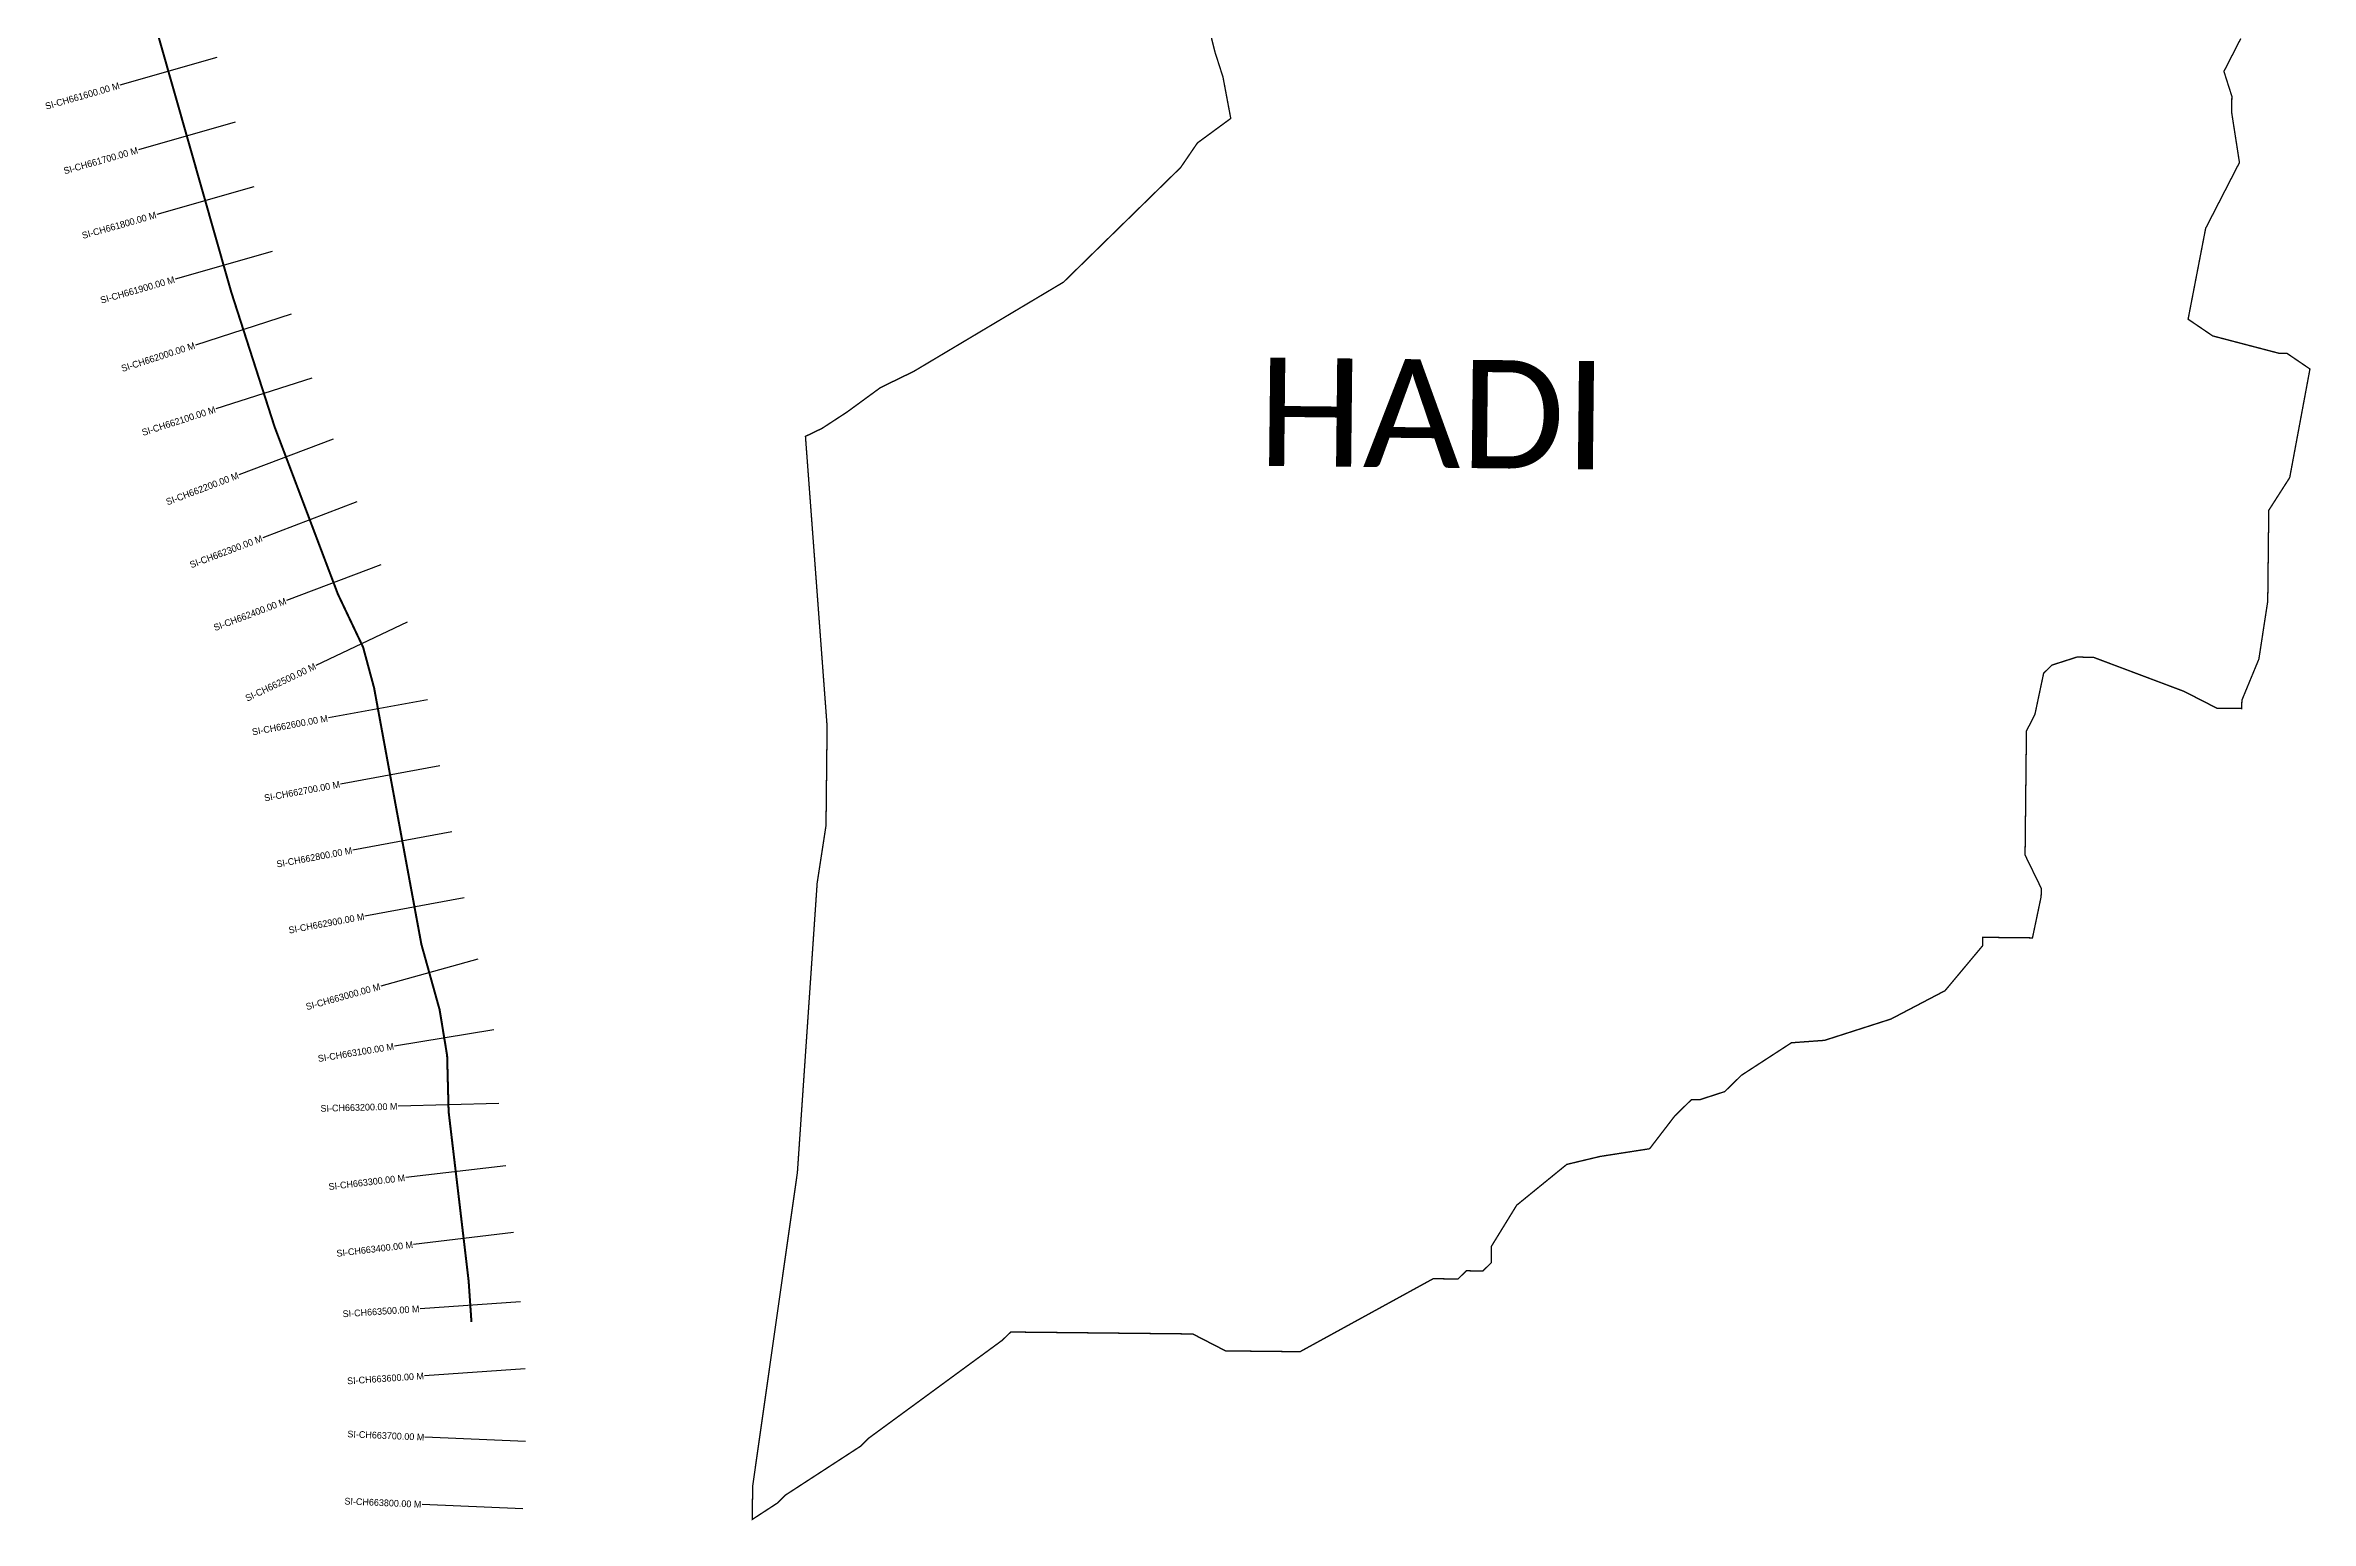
# Model space of a CAD drawing. Header units: metres. Extents: x 333202 to 338316, y 1781929 to 1790673.
# Drawn here: x 334487 to 337858, y 1781929 to 1784124 of the extents above; entities that cross this region are included whole.
import ezdxf
from ezdxf.enums import TextEntityAlignment as Align

# ---------------------------------------------------------------- set-up
doc = ezdxf.new("R2010")
doc.units = ezdxf.units.M
for name, color, linetype in [('CS', 134, 'Continuous'), ('CSMark', 6, 'Continuous'), ('NATURALLY PROTECTED', 3, 'Continuous'), ('VILLAGE NAME', 250, 'Continuous')]:
    doc.layers.add(name, color=color, linetype=linetype)

msp = doc.modelspace()

# ---------------------------------------------------------------- linework, layer by layer
at = {"color": 6, "const_width": 2}
msp.add_lwpolyline([(337753.6, 1784134.5), (337728.5, 1784085.5), (337740.3, 1784048.5), (337740.1, 1784023.9), (337751.6, 1783949.9), (337701.3, 1783852), (337675.2, 1783716.8), (337711.8, 1783691.9), (337810, 1783666.2), (337822.3, 1783666), (337856.5, 1783642.7), (337826.4, 1783481.1), (337795.2, 1783432.4), (337793.7, 1783297.1), (337780.5, 1783211), (337755.2, 1783149.8), (337755, 1783137.5), (337718.1, 1783137.9), (337669.1, 1783163), (337534.3, 1783213.7), (337509.7, 1783214), (337472.6, 1783202.1), (337460.2, 1783189.9), (337447.2, 1783128.5), (337434.6, 1783104), (337432.6, 1782919.4), (337456.7, 1782869.9), (337456.5, 1782857.6), (337443.6, 1782796.2), (337369.7, 1782797), (337369.6, 1782784.7), (337313.5, 1782717.6), (337233, 1782675.4), (337134.2, 1782643.7), (337084.9, 1782640.1), (337010.5, 1782591.7), (336985.6, 1782567.4), (336948.6, 1782555.4), (336936.3, 1782555.6), (336911.4, 1782531.3), (336873.9, 1782482.4), (336800, 1782470.9), (336750.6, 1782459.1), (336676.1, 1782398.4), (336638.5, 1782337.3), (336638.2, 1782312.7), (336625.8, 1782300.5), (336601.2, 1782300.8), (336588.7, 1782288.6), (336551.8, 1782289), (336353.7, 1782180.4), (336242.9, 1782181.6), (336194, 1782206.8), (335923.2, 1782209.7), (335910.7, 1782197.5), (335712.2, 1782052), (335699.8, 1782039.8), (335588.2, 1781967.2), (335575.7, 1781955), (335538.6, 1781930.8), (335539.1, 1781980), (335605.7, 1782447), (335635.1, 1782877.5), (335648.3, 1782963.5), (335649.9, 1783111.2), (335617.7, 1783542.4), (335642.5, 1783554.4), (335679.7, 1783578.7), (335729.3, 1783615), (335778.8, 1783639.1), (336001.8, 1783772), (336176, 1783942.5), (336201, 1783979.1), (336250.6, 1784015.5), (336239, 1784077.2), (336227.1, 1784114.3), (336158.7, 1784390.3)], dxfattribs=at)
at = {"layer": 'CS'}
for p, q in [((334741.9, 1784106), (334597.6, 1784065)), ((334769.3, 1784009.8), (334625, 1783968.8)), ((334796.7, 1783913.7), (334652.4, 1783872.6)), ((334824, 1783817.5), (334679.8, 1783776.4)), ((334852.6, 1783724.3), (334709.8, 1783678.4)), ((334883.2, 1783629.1), (334740.4, 1783583.2)), ((334914.9, 1783538.3), (334774.6, 1783485.2)), ((334950.3, 1783444.8), (334810, 1783391.7)), ((334985.7, 1783351.3), (334845.4, 1783298.2)), ((335024.8, 1783265.9), (334889.3, 1783201.6)), ((335055.3, 1783150.6), (334907.8, 1783123.4)), ((335073.4, 1783052.3), (334925.9, 1783025.1)), ((335091.6, 1782954), (334944.1, 1782926.7)), ((335109.7, 1782855.6), (334962.2, 1782828.4)), ((335130.2, 1782764.7), (334985.7, 1782724.4)), ((335154.2, 1782659.3), (335006.2, 1782635.1)), ((335161.5, 1782549.6), (335011.5, 1782545.6)), ((335171.8, 1782457), (335022.8, 1782439.4)), ((335183.5, 1782357.7), (335034.6, 1782340.1)), ((335193.8, 1782254.5), (335044.2, 1782244.4)), ((335200.5, 1782154.7), (335050.9, 1782144.6)), ((335201.3, 1782046.6), (335051.5, 1782053.1)), ((335197, 1781946.6), (335047.1, 1781953.2))]:
    msp.add_line(p, q, dxfattribs=at)
at = {"layer": 'NATURALLY PROTECTED', "const_width": 3, "flags": 128}
msp.add_lwpolyline([(334648, 1784161.9), (334717.8, 1783916.8), (334763.2, 1783757.3), (334827.9, 1783556.2), (334921.9, 1783307.8), (334959.5, 1783228.6), (334975.8, 1783168.2), (334999.8, 1783037.7), (335046.2, 1782786.5), (335073.3, 1782689.3), (335084.5, 1782621), (335086.7, 1782537.6), (335103, 1782400.2), (335116.5, 1782285.6), (335120.7, 1782224.6)], dxfattribs=at)

# ---------------------------------------------------------------- texts
at = {"layer": 'CSMark'}
for s, rotation, p in [('SI-CH661600.00 M', 15.8864, (334596.7, 1784064.7)), ('SI-CH661700.00 M', 15.8864, (334624, 1783968.5)), ('SI-CH661800.00 M', 15.8864, (334651.4, 1783872.3)), ('SI-CH661900.00 M', 15.8864, (334678.8, 1783776.1)), ('SI-CH662000.00 M', 17.8467, (334708.8, 1783678.1)), ('SI-CH662100.00 M', 17.8467, (334739.5, 1783582.9)), ('SI-CH662200.00 M', 20.7321, (334773.7, 1783484.9)), ('SI-CH662300.00 M', 20.7321, (334809.1, 1783391.3)), ('SI-CH662400.00 M', 20.7321, (334844.5, 1783297.8)), ('SI-CH662500.00 M', 25.3851, (334888.4, 1783201.2)), ('SI-CH662600.00 M', 10.4624, (334906.8, 1783123.2)), ('SI-CH662700.00 M', 10.4624, (334924.9, 1783024.9)), ('SI-CH662800.00 M', 10.4624, (334943.1, 1782926.5)), ('SI-CH662900.00 M', 10.4624, (334961.2, 1782828.2)), ('SI-CH663000.00 M', 15.5669, (334984.7, 1782724.1)), ('SI-CH663100.00 M', 9.3148, (335005.2, 1782634.9)), ('SI-CH663200.00 M', 1.5393, (335010.5, 1782545.5)), ('SI-CH663300.00 M', 6.7425, (335021.8, 1782439.3)), ('SI-CH663400.00 M', 6.7425, (335033.6, 1782340)), ('SI-CH663500.00 M', 3.8611, (335043.2, 1782244.3)), ('SI-CH663600.00 M', 3.8611, (335049.9, 1782144.5)), ('SI-CH663700.00 M', 357.5141, (335050.5, 1782053.1)), ('SI-CH663800.00 M', 357.5141, (335046.1, 1781953.2))]:
    msp.add_text(s, height=10, rotation=rotation, dxfattribs=at).set_placement(p, align=Align.MIDDLE_RIGHT)
at = {"layer": 'VILLAGE NAME', "insert": (336292.2, 1783659.8), "char_height": 161.109, "attachment_point": 1, "rotation": 359.3742}
msp.add_mtext_dynamic_manual_height_columns('{\\fCalibri|b0|i0|c0|p34;HADI}', width=1589.786, gutter_width=805.5, heights=[0], dxfattribs=at)

doc.saveas('drawing.dxf')
